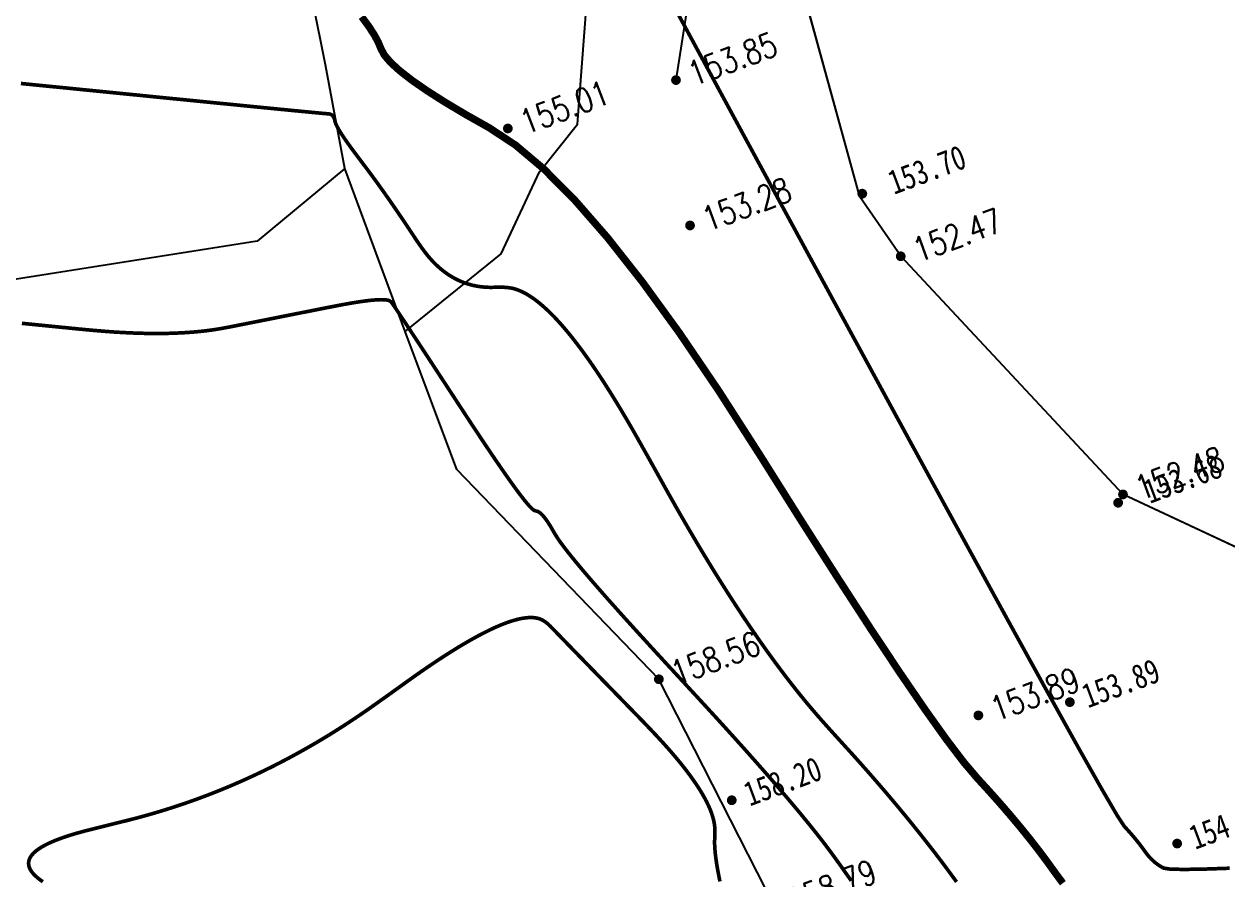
# Model space of a CAD drawing. Header units: millimetres. Extents: x -1471591 to 944464, y -468930 to 547002.
# Drawn here: x 435263 to 484679, y -186481 to -151349 of the extents above; entities that cross this region are included whole.
import ezdxf
from ezdxf.enums import TextEntityAlignment as Align

# ---------------------------------------------------------------- set-up
doc = ezdxf.new("R2010")
doc.units = ezdxf.units.MM
doc.header["$LTSCALE"] = 10
for name, color, linetype in [('DGX', 252, 'Continuous'), ('DMTZ', 252, 'Continuous'), ('GCD', 252, 'Continuous'), ('SXSS', 8, 'Continuous')]:
    doc.layers.add(name, color=color, linetype=linetype)
doc.styles.get("Standard").update_dxf_attribs({"font": 'simplex.shx', "width": 0.8, "bigfont": 'hztxt.shx'})
doc.styles.add('宋体', font='', dxfattribs={"height": 1.25, "bigfont": 'hztxt.shx'})
doc.styles.get('宋体').set_extended_font_data('SimSun')
doc.linetypes.add('X33', pattern='A,2,[150,symbolx.shx,S=1,R=0,X=0,Y=1],1e-11', length=2)
doc.linetypes.add('X34', pattern='A,2,[150,symbolx.shx,S=1,R=0,X=0,Y=0],1e-11', length=2)

# ---------------------------------------------------------------- blocks, each defined once
blk = doc.blocks.new('GC200')
at = {"layer": 'GCD', "const_width": 0.2, "flags": 128}
blk.add_lwpolyline([(-0.1, 0, 1), (0.1, 0, 1)], format="xyb", close=True, dxfattribs=at)
blk = doc.blocks.new('地形')
at = {"color": 0}
for p, q in [((-38.29, -190.689, 152.25), (-36.413, -169.816, 152.25)), ((-37.574, -193.56, 152.25), (-38.29, -190.689, 152.25)), ((-32.452, -205.925, 152.25), (-37.574, -193.56, 152.25)), ((-26.522, -211.979, 152.25), (-32.452, -205.925, 152.25))]:
    blk.add_line(p, q, dxfattribs=at)
at = {"color": 0, "linetype": 'Continuous'}
for points, const_width in [([(-68.939, -174.243), (-68.771, -174.326), (-68.602, -174.409), (-68.431, -174.493), (-68.259, -174.578), (-68.085, -174.663), (-67.909, -174.75), (-67.733, -174.837), (-67.554, -174.924), (-67.374, -175.013), (-67.193, -175.102), (-67.01, -175.192), (-66.826, -175.283), (-66.64, -175.375), (-66.452, -175.467), (-66.263, -175.56), (-66.073, -175.654), (-65.881, -175.748), (-65.688, -175.843), (-65.493, -175.939), (-65.296, -176.036), (-65.098, -176.133), (-64.9, -176.231), (-64.702, -176.328), (-64.505, -176.425), (-64.309, -176.522), (-64.114, -176.618), (-63.92, -176.714), (-63.726, -176.809), (-63.534, -176.904), (-63.343, -176.998), (-63.155, -177.09), (-62.97, -177.181), (-62.789, -177.27), (-62.61, -177.358), (-62.435, -177.444), (-62.263, -177.529), (-62.094, -177.612), (-61.927, -177.694), (-61.765, -177.774), (-61.605, -177.853), (-61.448, -177.93), (-61.294, -178.005), (-61.144, -178.079), (-60.996, -178.152), (-60.852, -178.223), (-60.711, -178.292), (-60.573, -178.36), (-60.437, -178.427), (-60.306, -178.491), (-60.177, -178.555), (-60.051, -178.616), (-59.928, -178.677), (-59.809, -178.735), (-59.692, -178.792), (-59.579, -178.848), (-59.469, -178.902), (-59.361, -178.955), (-59.257, -179.006), (-59.156, -179.055), (-59.059, -179.103), (-58.964, -179.149), (-58.872, -179.194), (-58.784, -179.238), (-58.698, -179.279), (-58.616, -179.32), (-58.536, -179.358), (-58.46, -179.396), (-58.387, -179.431), (-58.317, -179.465), (-58.25, -179.498), (-58.187, -179.529), (-58.126, -179.559), (-58.068, -179.587), (-58.014, -179.613), (-57.962, -179.638), (-57.914, -179.661), (-57.869, -179.683), (-57.827, -179.704), (-57.788, -179.722), (-57.752, -179.74), (-57.719, -179.755), (-57.69, -179.77), (-57.663, -179.782), (-57.64, -179.793), (-57.619, -179.803), (-57.601, -179.811), (-57.585, -179.819), (-57.57, -179.826), (-57.557, -179.833), (-57.545, -179.838), (-57.535, -179.843), (-57.527, -179.847), (-57.52, -179.851), (-57.514, -179.854), (-57.509, -179.857), (-57.503, -179.861), (-57.498, -179.864), (-57.492, -179.868), (-57.487, -179.871), (-57.482, -179.875), (-57.477, -179.879), (-57.472, -179.883), (-57.468, -179.887), (-57.463, -179.891), (-57.459, -179.895), (-57.454, -179.9), (-57.45, -179.904), (-57.446, -179.909), (-57.442, -179.914), (-57.439, -179.918), (-57.435, -179.923), (-57.431, -179.928), (-57.428, -179.933), (-57.425, -179.938), (-57.422, -179.944), (-57.419, -179.949), (-57.416, -179.955), (-57.413, -179.96), (-57.411, -179.966), (-57.408, -179.972), (-57.406, -179.978), (-57.404, -179.984), (-57.402, -179.99), (-57.4, -179.996), (-57.398, -180.002), (-57.396, -180.009), (-57.395, -180.015), (-57.393, -180.022), (-57.392, -180.029), (-57.391, -180.036), (-57.39, -180.043), (-57.389, -180.05), (-57.388, -180.057), (-57.388, -180.064), (-57.387, -180.071), (-57.387, -180.079), (-57.386, -180.086), (-57.386, -180.094), (-57.386, -180.102), (-57.387, -180.11), (-57.387, -180.118), (-57.387, -180.126), (-57.388, -180.134), (-57.388, -180.142), (-57.389, -180.15), (-57.39, -180.159), (-57.391, -180.167), (-57.392, -180.176), (-57.394, -180.185), (-57.395, -180.194), (-57.396, -180.203), (-57.398, -180.213), (-57.399, -180.223), (-57.4, -180.234), (-57.401, -180.245), (-57.402, -180.256), (-57.403, -180.268), (-57.403, -180.28), (-57.404, -180.293), (-57.404, -180.306), (-57.404, -180.32), (-57.403, -180.335), (-57.403, -180.351), (-57.402, -180.367), (-57.4, -180.384), (-57.399, -180.401), (-57.397, -180.419), (-57.395, -180.438), (-57.393, -180.458), (-57.39, -180.478), (-57.387, -180.498), (-57.384, -180.52), (-57.381, -180.542), (-57.377, -180.565), (-57.373, -180.588), (-57.369, -180.612), (-57.364, -180.637), (-57.359, -180.662), (-57.354, -180.688), (-57.349, -180.715), (-57.343, -180.742), (-57.337, -180.77), (-57.331, -180.799), (-57.325, -180.828), (-57.318, -180.858), (-57.311, -180.889), (-57.304, -180.92), (-57.296, -180.952), (-57.288, -180.985), (-57.28, -181.018), (-57.272, -181.052), (-57.263, -181.087), (-57.254, -181.122), (-57.245, -181.158), (-57.236, -181.194), (-57.226, -181.232), (-57.216, -181.269), (-57.205, -181.308), (-57.195, -181.347), (-57.184, -181.387), (-57.173, -181.428), (-57.162, -181.469), (-57.15, -181.511), (-57.138, -181.553), (-57.126, -181.596), (-57.113, -181.64), (-57.1, -181.685), (-57.087, -181.73), (-57.074, -181.775), (-57.06, -181.822), (-57.047, -181.869), (-57.032, -181.917), (-57.018, -181.965), (-57.003, -182.014), (-56.989, -182.064), (-56.974, -182.114), (-56.959, -182.164), (-56.943, -182.215), (-56.928, -182.267), (-56.913, -182.319), (-56.897, -182.371), (-56.881, -182.424), (-56.866, -182.477), (-56.85, -182.531), (-56.834, -182.585), (-56.818, -182.639), (-56.803, -182.694), (-56.787, -182.749), (-56.771, -182.804), (-56.755, -182.86), (-56.739, -182.916), (-56.724, -182.972), (-56.708, -183.029), (-56.692, -183.086), (-56.676, -183.143), (-56.66, -183.201), (-56.644, -183.259), (-56.629, -183.317), (-56.613, -183.376), (-56.597, -183.435), (-56.581, -183.494), (-56.565, -183.554), (-56.549, -183.614), (-56.533, -183.675), (-56.517, -183.735), (-56.501, -183.797), (-56.485, -183.858), (-56.469, -183.92), (-56.453, -183.982), (-56.437, -184.044), (-56.421, -184.107), (-56.405, -184.17), (-56.389, -184.234), (-56.373, -184.298), (-56.357, -184.362), (-56.341, -184.426), (-56.325, -184.491), (-56.309, -184.556), (-56.293, -184.622), (-56.277, -184.688), (-56.26, -184.754), (-56.244, -184.821), (-56.228, -184.887), (-56.212, -184.955), (-56.196, -185.022), (-56.18, -185.09), (-56.163, -185.159), (-56.147, -185.227), (-56.131, -185.296), (-56.115, -185.365), (-56.099, -185.435), (-56.082, -185.505), (-56.066, -185.575), (-56.05, -185.646), (-56.033, -185.717), (-56.017, -185.788), (-56.001, -185.86), (-55.984, -185.932), (-55.968, -186.003), (-55.95, -186.074), (-55.933, -186.145), (-55.915, -186.216), (-55.896, -186.286), (-55.878, -186.356), (-55.858, -186.426), (-55.839, -186.495), (-55.818, -186.563), (-55.797, -186.631), (-55.775, -186.697), (-55.753, -186.763), (-55.729, -186.827), (-55.705, -186.891), (-55.68, -186.954), (-55.655, -187.016), (-55.628, -187.077), (-55.601, -187.137), (-55.573, -187.197), (-55.545, -187.255), (-55.515, -187.313), (-55.485, -187.369), (-55.454, -187.425), (-55.423, -187.48), (-55.391, -187.534), (-55.358, -187.587), (-55.324, -187.639), (-55.289, -187.69), (-55.254, -187.74), (-55.218, -187.79), (-55.181, -187.838), (-55.144, -187.886), (-55.105, -187.933), (-55.067, -187.979), (-55.027, -188.023), (-54.986, -188.068), (-54.945, -188.111), (-54.903, -188.153), (-54.861, -188.194), (-54.817, -188.235), (-54.773, -188.274), (-54.728, -188.313), (-54.682, -188.351), (-54.636, -188.388), (-54.589, -188.424), (-54.541, -188.459), (-54.492, -188.493), (-54.443, -188.526), (-54.393, -188.558), (-54.342, -188.59), (-54.29, -188.621), (-54.238, -188.65), (-54.185, -188.679), (-54.131, -188.707), (-54.077, -188.734), (-54.021, -188.76), (-53.965, -188.785), (-53.909, -188.81), (-53.851, -188.833), (-53.793, -188.855), (-53.734, -188.877), (-53.674, -188.898), (-53.614, -188.918), (-53.553, -188.938), (-53.492, -188.959), (-53.43, -188.982), (-53.369, -189.007), (-53.307, -189.033), (-53.246, -189.06), (-53.184, -189.089), (-53.122, -189.12), (-53.06, -189.153), (-52.998, -189.19), (-52.937, -189.23), (-52.877, -189.275), (-52.816, -189.323), (-52.756, -189.376), (-52.697, -189.432), (-52.638, -189.492), (-52.58, -189.555), (-52.521, -189.623), (-52.464, -189.695), (-52.407, -189.77), (-52.35, -189.849), (-52.293, -189.932), (-52.237, -190.019), (-52.182, -190.109), (-52.127, -190.204), (-52.072, -190.302), (-52.018, -190.405), (-51.964, -190.511), (-51.91, -190.62), (-51.857, -190.734), (-51.805, -190.852), (-51.752, -190.973), (-51.701, -191.098), (-51.649, -191.227), (-51.598, -191.36), (-51.548, -191.497), (-51.498, -191.638), (-51.448, -191.782), (-51.399, -191.93), (-51.35, -192.083), (-51.302, -192.238), (-51.254, -192.398), (-51.206, -192.562), (-51.159, -192.729), (-51.112, -192.901), (-51.066, -193.076), (-51.02, -193.255), (-50.975, -193.438), (-50.93, -193.624), (-50.885, -193.815), (-50.841, -194.009), (-50.797, -194.208), (-50.754, -194.41), (-50.711, -194.616), (-50.669, -194.825), (-50.627, -195.039), (-50.585, -195.256), (-50.544, -195.477), (-50.503, -195.703), (-50.463, -195.932), (-50.423, -196.164), (-50.383, -196.401), (-50.344, -196.641), (-50.306, -196.886), (-50.267, -197.132), (-50.229, -197.38), (-50.19, -197.629), (-50.152, -197.878), (-50.114, -198.129), (-50.076, -198.381), (-50.037, -198.633), (-49.999, -198.887), (-49.961, -199.14), (-49.922, -199.391), (-49.883, -199.641), (-49.844, -199.888), (-49.805, -200.134), (-49.765, -200.378), (-49.724, -200.62), (-49.684, -200.86), (-49.643, -201.098), (-49.601, -201.335), (-49.56, -201.569), (-49.518, -201.802), (-49.475, -202.032), (-49.433, -202.261), (-49.39, -202.488), (-49.346, -202.713), (-49.303, -202.937), (-49.259, -203.158), (-49.214, -203.378), (-49.169, -203.595), (-49.124, -203.811), (-49.079, -204.025), (-49.033, -204.237), (-48.987, -204.447), (-48.941, -204.656), (-48.894, -204.862), (-48.847, -205.067), (-48.8, -205.269), (-48.752, -205.47), (-48.704, -205.669), (-48.655, -205.866), (-48.607, -206.062), (-48.558, -206.255), (-48.508, -206.447), (-48.458, -206.636), (-48.408, -206.824), (-48.358, -207.01), (-48.307, -207.194), (-48.256, -207.376), (-48.204, -207.556), (-48.153, -207.735), (-48.1, -207.911), (-48.048, -208.086), (-47.995, -208.259), (-47.942, -208.43), (-47.888, -208.599), (-47.835, -208.766), (-47.78, -208.932), (-47.726, -209.095), (-47.671, -209.257), (-47.616, -209.416), (-47.56, -209.574), (-47.504, -209.73), (-47.448, -209.884), (-47.392, -210.037), (-47.335, -210.187), (-47.278, -210.336), (-47.221, -210.484), (-47.164, -210.63), (-47.107, -210.776), (-47.05, -210.92), (-46.993, -211.063), (-46.937, -211.205), (-46.88, -211.346), (-46.824, -211.487), (-46.768, -211.626), (-46.712, -211.766), (-46.657, -211.904), (-46.602, -212.043), (-46.548, -212.181), (-46.495, -212.319), (-46.441, -212.456), (-46.388, -212.593), (-46.336, -212.729), (-46.284, -212.865), (-46.232, -213.001), (-46.181, -213.136), (-46.131, -213.271), (-46.081, -213.405), (-46.031, -213.539), (-45.982, -213.673), (-45.933, -213.806), (-45.884, -213.939), (-45.836, -214.071), (-45.789, -214.203), (-45.742, -214.335), (-45.695, -214.466), (-45.649, -214.596), (-45.603, -214.727), (-45.558, -214.857), (-45.513, -214.986), (-45.468, -215.115), (-45.425, -215.244), (-45.381, -215.372), (-45.338, -215.5), (-45.295, -215.627), (-45.253, -215.754), (-45.211, -215.881), (-45.17, -216.007), (-45.129, -216.133), (-45.089, -216.258), (-45.049, -216.383), (-45.009, -216.507), (-44.97, -216.631), (-44.931, -216.755), (-44.893, -216.878), (-44.855, -217.001), (-44.818, -217.124), (-44.781, -217.246), (-44.745, -217.367), (-44.709, -217.489), (-44.673, -217.609), (-44.638, -217.73), (-44.604, -217.85), (-44.569, -217.969), (-44.536, -218.089), (-44.502, -218.207), (-44.469, -218.326), (-44.437, -218.444)], 0.15), ([(-54.866, -176.581), (-54.735, -177.043), (-54.645, -177.446), (-54.595, -177.791), (-54.586, -178.076), (-54.549, -178.372), (-54.414, -178.749), (-54.181, -179.206), (-53.851, -179.743), (-53.423, -180.36), (-52.898, -181.058), (-52.275, -181.837), (-51.554, -182.695), (-50.792, -183.74), (-50.043, -185.076), (-49.309, -186.703), (-48.589, -188.622), (-47.883, -190.832), (-47.191, -193.334), (-46.513, -196.127), (-45.849, -199.212), (-45.216, -202.281), (-44.632, -205.028), (-44.097, -207.453), (-43.609, -209.557), (-43.17, -211.338), (-42.78, -212.798), (-42.438, -213.935), (-42.145, -214.751), (-41.884, -215.398), (-41.639, -216.03), (-41.411, -216.646), (-41.199, -217.248), (-41.003, -217.834), (-40.824, -218.406), (-40.661, -218.962), (-40.515, -219.502), (-40.365, -220.023)], 0.3), ([(-42.702, -180.67), (-42.121, -184.863), (-41.45, -189.671), (-40.689, -195.095), (-39.93, -200.48), (-39.262, -205.17), (-38.686, -209.165), (-38.202, -212.465), (-37.81, -215.07), (-37.509, -216.98), (-37.3, -218.196), (-37.183, -218.717), (-37.114, -218.888), (-37.049, -219.055), (-36.988, -219.218), (-36.932, -219.378), (-36.881, -219.533), (-36.833, -219.684), (-36.79, -219.831), (-36.751, -219.974), (-36.712, -220.112), (-36.666, -220.244), (-36.615, -220.368), (-36.557, -220.487), (-36.494, -220.598), (-36.425, -220.703), (-36.349, -220.802), (-36.268, -220.894), (-36.047, -221.02), (-35.55, -221.221), (-34.78, -221.497), (-33.734, -221.848)], 0.15)]:
    blk.add_lwpolyline(points, dxfattribs=dict(at, const_width=const_width))
at = {"layer": 'DGX', "color": 252, "linetype": 'Continuous', "const_width": 0.15}
for points in [[(-72.355, -183.488), (-72.275, -183.528), (-72.193, -183.568), (-72.111, -183.609), (-72.028, -183.65), (-71.944, -183.691), (-71.859, -183.733), (-71.773, -183.775), (-71.687, -183.817), (-71.6, -183.86), (-71.512, -183.903), (-71.423, -183.947), (-71.334, -183.991), (-71.244, -184.035), (-71.153, -184.08), (-71.061, -184.125), (-70.968, -184.171), (-70.875, -184.217), (-70.78, -184.263), (-70.685, -184.31), (-70.59, -184.357), (-70.493, -184.405), (-70.395, -184.453), (-70.298, -184.501), (-70.2, -184.549), (-70.101, -184.597), (-70.003, -184.645), (-69.905, -184.692), (-69.806, -184.74), (-69.707, -184.788), (-69.608, -184.835), (-69.509, -184.882), (-69.411, -184.928), (-69.313, -184.974), (-69.216, -185.019), (-69.119, -185.064), (-69.023, -185.108), (-68.927, -185.152), (-68.832, -185.194), (-68.737, -185.237), (-68.642, -185.278), (-68.548, -185.319), (-68.455, -185.36), (-68.362, -185.4), (-68.27, -185.439), (-68.178, -185.477), (-68.086, -185.515), (-67.995, -185.553), (-67.905, -185.59), (-67.815, -185.626), (-67.725, -185.662), (-67.636, -185.697), (-67.548, -185.731), (-67.46, -185.765), (-67.372, -185.798), (-67.285, -185.831), (-67.198, -185.863), (-67.112, -185.894), (-67.027, -185.925), (-66.942, -185.955), (-66.857, -185.985), (-66.773, -186.014), (-66.689, -186.042), (-66.606, -186.07), (-66.523, -186.097), (-66.441, -186.124), (-66.36, -186.15), (-66.278, -186.175), (-66.198, -186.2), (-66.117, -186.224), (-66.038, -186.248), (-65.958, -186.271), (-65.88, -186.294), (-65.801, -186.315), (-65.724, -186.337), (-65.646, -186.357), (-65.569, -186.377), (-65.493, -186.397), (-65.417, -186.416), (-65.342, -186.434), (-65.267, -186.451), (-65.193, -186.468), (-65.119, -186.485), (-65.045, -186.501), (-64.973, -186.516), (-64.9, -186.531), (-64.828, -186.545), (-64.757, -186.558), (-64.685, -186.571), (-64.614, -186.584), (-64.544, -186.597), (-64.473, -186.609), (-64.403, -186.622), (-64.333, -186.633), (-64.263, -186.645), (-64.193, -186.656), (-64.124, -186.667), (-64.054, -186.679), (-63.984, -186.69), (-63.915, -186.701), (-63.845, -186.713), (-63.776, -186.724), (-63.706, -186.735), (-63.637, -186.747), (-63.567, -186.758), (-63.498, -186.769), (-63.428, -186.781), (-63.359, -186.792), (-63.29, -186.803), (-63.22, -186.815), (-63.151, -186.826), (-63.082, -186.837), (-63.012, -186.848), (-62.943, -186.86), (-62.874, -186.871), (-62.805, -186.882), (-62.735, -186.894), (-62.666, -186.905), (-62.597, -186.916), (-62.528, -186.928), (-62.459, -186.939), (-62.389, -186.95), (-62.32, -186.961), (-62.251, -186.973), (-62.182, -186.984), (-62.113, -186.995), (-62.044, -187.007), (-61.975, -187.018), (-61.906, -187.029), (-61.837, -187.04), (-61.768, -187.052), (-61.699, -187.063), (-61.63, -187.074), (-61.561, -187.086), (-61.492, -187.097), (-61.424, -187.108), (-61.355, -187.119), (-61.286, -187.131), (-61.217, -187.142), (-61.148, -187.153), (-61.08, -187.164), (-61.011, -187.176), (-60.942, -187.187), (-60.873, -187.198), (-60.805, -187.209), (-60.736, -187.221), (-60.667, -187.232), (-60.599, -187.243), (-60.53, -187.255), (-60.462, -187.266), (-60.393, -187.277), (-60.325, -187.288), (-60.257, -187.3), (-60.19, -187.311), (-60.123, -187.322), (-60.057, -187.333), (-59.991, -187.344), (-59.926, -187.355), (-59.861, -187.367), (-59.797, -187.378), (-59.735, -187.389), (-59.673, -187.4), (-59.612, -187.411), (-59.552, -187.422), (-59.494, -187.433), (-59.436, -187.443), (-59.379, -187.454), (-59.324, -187.465), (-59.269, -187.476), (-59.215, -187.487), (-59.163, -187.497), (-59.111, -187.508), (-59.061, -187.519), (-59.011, -187.529), (-58.963, -187.54), (-58.915, -187.55), (-58.869, -187.561), (-58.824, -187.571), (-58.779, -187.582), (-58.736, -187.592), (-58.694, -187.602), (-58.653, -187.613), (-58.612, -187.623), (-58.573, -187.633), (-58.535, -187.643), (-58.498, -187.653), (-58.462, -187.664), (-58.427, -187.674), (-58.393, -187.684), (-58.359, -187.694), (-58.327, -187.704), (-58.296, -187.714), (-58.267, -187.724), (-58.238, -187.733), (-58.21, -187.743), (-58.183, -187.753), (-58.157, -187.763), (-58.132, -187.773), (-58.108, -187.782), (-58.086, -187.792), (-58.064, -187.802), (-58.043, -187.811), (-58.023, -187.821), (-58.005, -187.83), (-57.987, -187.84), (-57.971, -187.849), (-57.955, -187.859), (-57.94, -187.868), (-57.927, -187.877), (-57.914, -187.887), (-57.903, -187.896), (-57.893, -187.905), (-57.883, -187.914), (-57.875, -187.923), (-57.867, -187.933), (-57.861, -187.942), (-57.854, -187.953), (-57.848, -187.965), (-57.842, -187.978), (-57.837, -187.992), (-57.831, -188.007), (-57.826, -188.023), (-57.821, -188.041), (-57.816, -188.06), (-57.811, -188.081), (-57.805, -188.105), (-57.799, -188.131), (-57.792, -188.159), (-57.784, -188.189), (-57.776, -188.222), (-57.768, -188.256), (-57.759, -188.293), (-57.75, -188.333), (-57.74, -188.374), (-57.73, -188.418), (-57.719, -188.464), (-57.708, -188.512), (-57.696, -188.563), (-57.683, -188.616), (-57.671, -188.671), (-57.657, -188.728), (-57.644, -188.788), (-57.629, -188.849), (-57.615, -188.913), (-57.599, -188.98), (-57.584, -189.048), (-57.567, -189.119), (-57.551, -189.192), (-57.533, -189.267), (-57.516, -189.345), (-57.498, -189.425), (-57.479, -189.507), (-57.46, -189.591), (-57.44, -189.677), (-57.42, -189.766), (-57.399, -189.857), (-57.378, -189.95), (-57.357, -190.046), (-57.335, -190.143), (-57.312, -190.243), (-57.289, -190.346), (-57.265, -190.45), (-57.241, -190.557), (-57.217, -190.666), (-57.192, -190.777), (-57.166, -190.891), (-57.14, -191.006), (-57.114, -191.124), (-57.087, -191.244), (-57.059, -191.367), (-57.031, -191.492), (-57.003, -191.619), (-56.974, -191.748), (-56.944, -191.879), (-56.914, -192.013), (-56.884, -192.149), (-56.853, -192.287), (-56.821, -192.427), (-56.789, -192.57), (-56.757, -192.714), (-56.725, -192.858), (-56.693, -193.001), (-56.66, -193.145), (-56.628, -193.288), (-56.596, -193.432), (-56.563, -193.575), (-56.531, -193.719), (-56.499, -193.861), (-56.467, -194.001), (-56.435, -194.138), (-56.404, -194.273), (-56.373, -194.406), (-56.343, -194.537), (-56.313, -194.665), (-56.284, -194.79), (-56.255, -194.914), (-56.226, -195.035), (-56.198, -195.153), (-56.17, -195.27), (-56.142, -195.384), (-56.115, -195.495), (-56.089, -195.604), (-56.062, -195.711), (-56.036, -195.816), (-56.011, -195.918), (-55.986, -196.018), (-55.961, -196.115), (-55.937, -196.21), (-55.913, -196.303), (-55.89, -196.393), (-55.867, -196.481), (-55.844, -196.567), (-55.822, -196.65), (-55.8, -196.731), (-55.779, -196.81), (-55.758, -196.886), (-55.737, -196.96), (-55.717, -197.032), (-55.697, -197.101), (-55.678, -197.168), (-55.659, -197.232), (-55.64, -197.294), (-55.622, -197.354), (-55.604, -197.411), (-55.587, -197.466), (-55.57, -197.519), (-55.553, -197.569), (-55.537, -197.617), (-55.521, -197.663), (-55.506, -197.706), (-55.491, -197.747), (-55.476, -197.786), (-55.462, -197.822), (-55.448, -197.856), (-55.435, -197.887), (-55.422, -197.916), (-55.409, -197.943), (-55.397, -197.968), (-55.385, -197.99), (-55.374, -198.009), (-55.363, -198.027), (-55.353, -198.042), (-55.342, -198.055), (-55.333, -198.066), (-55.323, -198.076), (-55.314, -198.085), (-55.304, -198.093), (-55.296, -198.1), (-55.287, -198.107), (-55.278, -198.112), (-55.27, -198.117), (-55.262, -198.121), (-55.254, -198.126), (-55.246, -198.131), (-55.238, -198.137), (-55.23, -198.143), (-55.223, -198.15), (-55.215, -198.157), (-55.207, -198.165), (-55.2, -198.174), (-55.192, -198.182), (-55.184, -198.192), (-55.177, -198.201), (-55.17, -198.212), (-55.162, -198.223), (-55.155, -198.234), (-55.148, -198.246), (-55.14, -198.258), (-55.133, -198.271), (-55.126, -198.284), (-55.119, -198.298), (-55.112, -198.312), (-55.105, -198.327), (-55.098, -198.343), (-55.092, -198.358), (-55.085, -198.375), (-55.078, -198.392), (-55.072, -198.409), (-55.065, -198.427), (-55.058, -198.445), (-55.052, -198.464), (-55.046, -198.483), (-55.039, -198.503), (-55.033, -198.523), (-55.027, -198.544), (-55.02, -198.566), (-55.014, -198.588), (-55.008, -198.61), (-55.002, -198.633), (-54.996, -198.656), (-54.99, -198.68), (-54.984, -198.704), (-54.979, -198.729), (-54.973, -198.754), (-54.967, -198.78), (-54.961, -198.807), (-54.956, -198.834), (-54.95, -198.861), (-54.945, -198.889), (-54.939, -198.917), (-54.934, -198.946), (-54.929, -198.975), (-54.923, -199.005), (-54.918, -199.036), (-54.913, -199.066), (-54.908, -199.098), (-54.903, -199.13), (-54.898, -199.163), (-54.892, -199.197), (-54.885, -199.233), (-54.878, -199.271), (-54.871, -199.31), (-54.862, -199.35), (-54.853, -199.393), (-54.844, -199.437), (-54.834, -199.483), (-54.822, -199.531), (-54.81, -199.582), (-54.796, -199.636), (-54.78, -199.693), (-54.764, -199.752), (-54.746, -199.813), (-54.727, -199.878), (-54.707, -199.945), (-54.686, -200.014), (-54.663, -200.086), (-54.64, -200.161), (-54.615, -200.239), (-54.588, -200.319), (-54.561, -200.401), (-54.532, -200.487), (-54.502, -200.575), (-54.471, -200.665), (-54.439, -200.758), (-54.405, -200.854), (-54.371, -200.953), (-54.335, -201.054), (-54.297, -201.157), (-54.259, -201.264), (-54.219, -201.373), (-54.178, -201.484), (-54.136, -201.598), (-54.093, -201.715), (-54.048, -201.835), (-54.002, -201.957), (-53.955, -202.082), (-53.907, -202.209), (-53.858, -202.339), (-53.807, -202.471), (-53.755, -202.607), (-53.702, -202.744), (-53.647, -202.885), (-53.592, -203.028), (-53.535, -203.174), (-53.477, -203.322), (-53.418, -203.473), (-53.357, -203.627), (-53.295, -203.783), (-53.232, -203.942), (-53.168, -204.103), (-53.103, -204.267), (-53.036, -204.434), (-52.968, -204.603), (-52.899, -204.775), (-52.829, -204.95), (-52.758, -205.127), (-52.685, -205.307), (-52.611, -205.489), (-52.536, -205.674), (-52.459, -205.862), (-52.382, -206.053), (-52.303, -206.244), (-52.225, -206.437), (-52.146, -206.629), (-52.067, -206.822), (-51.989, -207.015), (-51.91, -207.209), (-51.831, -207.403), (-51.751, -207.598), (-51.673, -207.791), (-51.595, -207.983), (-51.518, -208.173), (-51.442, -208.361), (-51.367, -208.547), (-51.293, -208.731), (-51.22, -208.914), (-51.148, -209.094), (-51.077, -209.273), (-51.007, -209.45), (-50.938, -209.624), (-50.87, -209.797), (-50.803, -209.968), (-50.736, -210.138), (-50.671, -210.305), (-50.607, -210.47), (-50.544, -210.634), (-50.481, -210.795), (-50.42, -210.955), (-50.36, -211.113), (-50.3, -211.269), (-50.242, -211.423), (-50.184, -211.575), (-50.128, -211.726), (-50.072, -211.874), (-50.018, -212.021), (-49.964, -212.165), (-49.912, -212.308), (-49.86, -212.449), (-49.809, -212.588), (-49.759, -212.725), (-49.711, -212.86), (-49.663, -212.994), (-49.616, -213.125), (-49.57, -213.255), (-49.525, -213.382), (-49.481, -213.508), (-49.439, -213.632), (-49.397, -213.754), (-49.356, -213.874), (-49.316, -213.993), (-49.276, -214.109), (-49.238, -214.224), (-49.201, -214.336), (-49.165, -214.447), (-49.13, -214.556), (-49.096, -214.663), (-49.062, -214.768), (-49.03, -214.871), (-48.999, -214.972), (-48.969, -215.072), (-48.939, -215.169), (-48.911, -215.265), (-48.883, -215.359), (-48.857, -215.45), (-48.831, -215.54), (-48.807, -215.629), (-48.782, -215.717), (-48.758, -215.804), (-48.735, -215.89), (-48.712, -215.975), (-48.689, -216.059), (-48.667, -216.142), (-48.645, -216.225), (-48.624, -216.307), (-48.602, -216.389), (-48.581, -216.472), (-48.559, -216.554), (-48.537, -216.637), (-48.515, -216.72), (-48.493, -216.803), (-48.471, -216.886)], [(-79.589, -205.284), (-79.645, -205.204), (-79.695, -205.126), (-79.74, -205.05), (-79.78, -204.977), (-79.814, -204.906), (-79.842, -204.838), (-79.865, -204.772), (-79.883, -204.708), (-79.896, -204.647), (-79.902, -204.587), (-79.904, -204.531), (-79.9, -204.476), (-79.89, -204.424), (-79.876, -204.374), (-79.855, -204.327), (-79.83, -204.282), (-79.798, -204.239), (-79.762, -204.199), (-79.72, -204.161), (-79.672, -204.125), (-79.62, -204.092), (-79.561, -204.061), (-79.498, -204.032), (-79.429, -204.006), (-79.354, -203.982), (-79.274, -203.961), (-79.189, -203.941), (-79.098, -203.924), (-79.001, -203.91), (-78.9, -203.898), (-78.793, -203.888), (-78.68, -203.88), (-78.562, -203.875), (-78.439, -203.872), (-78.31, -203.872), (-78.176, -203.874), (-78.036, -203.878), (-77.891, -203.884), (-77.74, -203.893), (-77.584, -203.904), (-77.423, -203.918), (-77.256, -203.934), (-77.084, -203.952), (-76.907, -203.972), (-76.728, -203.992), (-76.546, -204.013), (-76.362, -204.034), (-76.174, -204.055), (-75.984, -204.078), (-75.791, -204.1), (-75.595, -204.123), (-75.398, -204.146), (-75.201, -204.167), (-75.003, -204.187), (-74.806, -204.205), (-74.608, -204.223), (-74.411, -204.238), (-74.213, -204.253), (-74.015, -204.266), (-73.817, -204.277), (-73.619, -204.288), (-73.421, -204.297), (-73.222, -204.304), (-73.024, -204.31), (-72.825, -204.315), (-72.627, -204.319), (-72.428, -204.321), (-72.229, -204.321), (-72.03, -204.321), (-71.831, -204.319), (-71.632, -204.315), (-71.433, -204.31), (-71.233, -204.304), (-71.034, -204.297), (-70.834, -204.288), (-70.635, -204.277), (-70.435, -204.266), (-70.235, -204.253), (-70.035, -204.238), (-69.835, -204.223), (-69.635, -204.205), (-69.434, -204.187), (-69.234, -204.167), (-69.033, -204.146), (-68.833, -204.123), (-68.632, -204.099), (-68.431, -204.074), (-68.23, -204.047), (-68.029, -204.019), (-67.828, -203.989), (-67.627, -203.959), (-67.425, -203.926), (-67.224, -203.893), (-67.022, -203.858), (-66.821, -203.821), (-66.619, -203.784), (-66.417, -203.745), (-66.215, -203.704), (-66.013, -203.662), (-65.811, -203.619), (-65.608, -203.574), (-65.406, -203.528), (-65.203, -203.481), (-65.001, -203.432), (-64.798, -203.382), (-64.595, -203.331), (-64.392, -203.278), (-64.19, -203.225), (-63.989, -203.171), (-63.789, -203.118), (-63.591, -203.065), (-63.395, -203.012), (-63.199, -202.959), (-63.005, -202.906), (-62.813, -202.854), (-62.622, -202.802), (-62.435, -202.752), (-62.25, -202.703), (-62.068, -202.656), (-61.889, -202.611), (-61.713, -202.567), (-61.54, -202.525), (-61.37, -202.484), (-61.202, -202.445), (-61.038, -202.408), (-60.876, -202.372), (-60.718, -202.338), (-60.562, -202.306), (-60.409, -202.275), (-60.259, -202.245), (-60.112, -202.217), (-59.967, -202.191), (-59.826, -202.167), (-59.687, -202.144), (-59.552, -202.122), (-59.419, -202.103), (-59.289, -202.085), (-59.162, -202.068), (-59.038, -202.053), (-58.916, -202.04), (-58.798, -202.028), (-58.683, -202.018), (-58.57, -202.009), (-58.46, -202.002), (-58.353, -201.997), (-58.249, -201.993), (-58.148, -201.991), (-58.05, -201.991), (-57.955, -201.992), (-57.862, -201.994), (-57.773, -201.999), (-57.686, -202.005), (-57.602, -202.012), (-57.522, -202.021), (-57.444, -202.032), (-57.368, -202.044), (-57.296, -202.058), (-57.227, -202.074), (-57.16, -202.091), (-57.097, -202.109), (-57.036, -202.13), (-56.978, -202.151), (-56.923, -202.175), (-56.871, -202.2), (-56.822, -202.227), (-56.776, -202.255), (-56.732, -202.285), (-56.692, -202.317), (-56.654, -202.35), (-56.619, -202.384), (-56.587, -202.421), (-56.558, -202.459), (-56.529, -202.498), (-56.501, -202.538), (-56.475, -202.581), (-56.45, -202.624), (-56.426, -202.669), (-56.403, -202.716), (-56.381, -202.763), (-56.36, -202.813), (-56.338, -202.863), (-56.315, -202.915), (-56.292, -202.968), (-56.268, -203.022), (-56.244, -203.077), (-56.219, -203.134), (-56.194, -203.192), (-56.168, -203.252), (-56.142, -203.312), (-56.115, -203.374), (-56.087, -203.437), (-56.059, -203.501), (-56.03, -203.567), (-56.001, -203.634), (-55.971, -203.702), (-55.941, -203.771), (-55.91, -203.842), (-55.879, -203.914), (-55.846, -203.987), (-55.814, -204.061), (-55.781, -204.137), (-55.747, -204.214), (-55.713, -204.292), (-55.678, -204.371), (-55.643, -204.452), (-55.607, -204.534), (-55.57, -204.617), (-55.533, -204.702), (-55.496, -204.787), (-55.457, -204.874), (-55.419, -204.963), (-55.379, -205.052), (-55.34, -205.143), (-55.299, -205.235), (-55.258, -205.328), (-55.217, -205.423), (-55.175, -205.519), (-55.132, -205.616), (-55.089, -205.714), (-55.045, -205.814), (-55.001, -205.915), (-54.956, -206.017), (-54.91, -206.12), (-54.864, -206.225), (-54.818, -206.331), (-54.771, -206.438), (-54.723, -206.546), (-54.675, -206.656), (-54.626, -206.767), (-54.577, -206.879), (-54.527, -206.993), (-54.477, -207.107), (-54.426, -207.223), (-54.374, -207.341), (-54.322, -207.459), (-54.27, -207.578), (-54.218, -207.697), (-54.166, -207.816), (-54.115, -207.935), (-54.064, -208.054), (-54.013, -208.173), (-53.963, -208.292), (-53.913, -208.411), (-53.864, -208.529), (-53.816, -208.646), (-53.769, -208.762), (-53.723, -208.876), (-53.679, -208.989), (-53.635, -209.1), (-53.593, -209.211), (-53.552, -209.32), (-53.513, -209.427), (-53.474, -209.533), (-53.437, -209.638), (-53.401, -209.742), (-53.366, -209.844), (-53.332, -209.945), (-53.3, -210.045), (-53.268, -210.143), (-53.238, -210.24), (-53.209, -210.335), (-53.182, -210.43), (-53.155, -210.522), (-53.13, -210.614), (-53.106, -210.704), (-53.083, -210.793), (-53.061, -210.881), (-53.04, -210.967), (-53.021, -211.052), (-53.003, -211.136), (-52.986, -211.218), (-52.97, -211.299), (-52.955, -211.379), (-52.942, -211.457), (-52.93, -211.534), (-52.919, -211.61), (-52.909, -211.684), (-52.9, -211.757), (-52.893, -211.828), (-52.887, -211.899), (-52.882, -211.968), (-52.878, -212.035), (-52.875, -212.102), (-52.874, -212.167), (-52.873, -212.23), (-52.874, -212.293), (-52.876, -212.354), (-52.88, -212.414), (-52.884, -212.472), (-52.89, -212.529), (-52.897, -212.585), (-52.905, -212.639), (-52.914, -212.692), (-52.925, -212.744), (-52.937, -212.794), (-52.949, -212.843), (-52.964, -212.891), (-52.979, -212.937), (-52.995, -212.982), (-53.013, -213.027), (-53.03, -213.073), (-53.049, -213.119), (-53.068, -213.167), (-53.087, -213.215), (-53.107, -213.265), (-53.127, -213.315), (-53.148, -213.366), (-53.169, -213.419), (-53.19, -213.475), (-53.21, -213.535), (-53.231, -213.597), (-53.251, -213.663), (-53.271, -213.731), (-53.291, -213.803), (-53.311, -213.878), (-53.331, -213.956), (-53.35, -214.037), (-53.369, -214.122), (-53.388, -214.209), (-53.407, -214.299), (-53.426, -214.393), (-53.444, -214.49), (-53.462, -214.59), (-53.48, -214.693), (-53.498, -214.799), (-53.516, -214.908), (-53.533, -215.02)]]:
    blk.add_lwpolyline(points, dxfattribs=at)
at = {"layer": 'DMTZ', "linetype": 'X33', "elevation": 152.25}
blk.add_lwpolyline([(-82.683, -137.333), (-71.877, -140.714), (-61.103, -143.357), (-42.27, -145.103), (-39.685, -146.56), (-39.134, -148.876), (-40.168, -160.919), (-40.887, -175.786), (-41.548, -179.743), (-43.685, -183.542)], dxfattribs=at)
at = {"layer": 'DMTZ', "linetype": 'X34', "elevation": 152.25, "flags": 128}
for points in [[(-57.729, -189.316), (-52.915, -187.719), (-50.261, -185.102), (-48.104, -183.825), (-44.99, -177.087), (-44.113, -162.37), (-43.149, -153.577), (-47.498, -148.907), (-59.948, -147.383), (-89.336, -144.614), (-107.149, -154.457), (-113.503, -169.647), (-115.294, -178.619), (-111.388, -182.791), (-101.203, -188.824), (-97.236, -189.924), (-96.935, -189.751)], [(1.08, -238.503), (-5.518, -234.883), (-12.162, -232.587), (-14.957, -234.364), (-16.321, -237.095), (-18.572, -239.396), (-20.839, -243.362), (-25.795, -243.046), (-30.61, -242.549), (-38.707, -229.855), (-47.845, -221.164), (-51.784, -216.814), (-52.973, -206.358), (-57.724, -195.376), (-57.729, -189.316), (-57.705, -182.176), (-56.954, -177.91), (-55.269, -167.47), (-59.132, -166.65), (-62.886, -166.409)], [(-57.705, -182.176), (-62.123, -183.719), (-78.904, -180.288), (-83.997, -179.4), (-89.664, -178.441), (-91.769, -180.77), (-97.393, -180.355), (-98.514, -182.092), (-97.847, -186.277), (-96.935, -189.751), (-95.598, -192.104), (-95.881, -193.775), (-97.063, -194.916), (-96.833, -196.558), (-92.998, -198.787), (-82.347, -204.182), (-72.199, -212.778), (-57.858, -230.098), (-54.975, -236.454), (-53.258, -246.387), (-50.467, -254.949), (-48.031, -259.646)]]:
    blk.add_lwpolyline(points, dxfattribs=at)
at = {"layer": 'SXSS', "linetype": 'Continuous', "elevation": 152.25}
blk.add_lwpolyline([(23.564, -205.859), (22.496, -206.944), (19.06, -214.404), (5.968, -225.539), (-0.951, -228.22), (-17.027, -223.309), (-26.522, -211.979), (-32.452, -205.925), (-37.574, -193.56), (-38.29, -190.689), (-36.413, -169.816), (-36.852, -147.61), (-38.306, -144.712), (-41.649, -142.637), (-63.298, -142.252)], dxfattribs=at)
at = {"layer": 'GCD'}
ref = blk.add_blockref('GC200', (-50.85, -182.985, 307.257), dxfattribs=at)
ref.add_attrib('height', '155.01', dxfattribs={"height": 1, "width": 0.8}).set_placement((-50.25, -182.985, 307.257), align=Align.MIDDLE_LEFT)
ref = blk.add_blockref('GC200', (-43.685, -183.542, 306.095), dxfattribs=at)
ref.add_attrib('height', '153.85', dxfattribs={"height": 1, "width": 0.8}).set_placement((-43.085, -183.542, 306.095), align=Align.MIDDLE_LEFT)
ref = blk.add_blockref('GC200', (-45.238, -189.34, 305.529), dxfattribs=at)
ref.add_attrib('height', '153.28', dxfattribs={"height": 1, "width": 0.8}).set_placement((-44.638, -189.34, 305.529), align=Align.MIDDLE_LEFT)
at = {"layer": 'GCD', "linetype": 'Continuous'}
ref = blk.add_blockref('GC200', (-38.151, -190.597, 305.95), dxfattribs=at)
ref.add_attrib('height', '153.70', dxfattribs={"linetype": 'Continuous', "height": 1, "style": '宋体', "width": 0.8}).set_placement((-36.951, -190.597, 305.95), align=Align.MIDDLE_LEFT)
at = {"layer": 'GCD'}
ref = blk.add_blockref('GC200', (-37.574, -193.56, 304.718), dxfattribs=at)
ref.add_attrib('height', '152.47', dxfattribs={"height": 1, "width": 0.8}).set_placement((-36.974, -193.56, 304.718), align=Align.MIDDLE_LEFT)
ref = blk.add_blockref('GC200', (-32.452, -205.925, 304.731), dxfattribs=at)
ref.add_attrib('height', '152.48', dxfattribs={"height": 1, "width": 0.8}).set_placement((-31.852, -205.925, 304.731), align=Align.MIDDLE_LEFT)
ref = blk.add_blockref('GC200', (-52.973, -206.358, 310.81), dxfattribs=at)
ref.add_attrib('height', '158.56', dxfattribs={"height": 1, "width": 0.8}).set_placement((-52.373, -206.358, 310.81), align=Align.MIDDLE_LEFT)
at = {"layer": 'GCD', "linetype": 'Continuous'}
ref = blk.add_blockref('GC200', (-32.759, -206.176, 305.93), dxfattribs=at)
ref.add_attrib('height', '153.68', dxfattribs={"linetype": 'Continuous', "height": 1, "style": '宋体', "width": 0.8}).set_placement((-31.559, -206.176, 305.93), align=Align.MIDDLE_LEFT)
ref = blk.add_blockref('GC200', (-51.91, -212.064, 310.45), dxfattribs=at)
ref.add_attrib('height', '158.20', dxfattribs={"linetype": 'Continuous', "height": 1, "style": '宋体', "width": 0.8}).set_placement((-51.31, -212.064, 310.45), align=Align.MIDDLE_LEFT)
at = {"layer": 'GCD'}
ref = blk.add_blockref('GC200', (-41.199, -212.348, 306.14), dxfattribs=at)
ref.add_attrib('height', '153.89', dxfattribs={"height": 1, "width": 0.8}).set_placement((-40.599, -212.348, 306.14), align=Align.MIDDLE_LEFT)
at = {"layer": 'GCD', "linetype": 'Continuous'}
ref = blk.add_blockref('GC200', (-37.488, -213.155, 306.14), dxfattribs=at)
ref.add_attrib('height', '153.89', dxfattribs={"linetype": 'Continuous', "height": 1, "style": '宋体', "width": 0.8}).set_placement((-36.888, -213.155, 306.14), align=Align.MIDDLE_LEFT)
at = {"layer": 'GCD'}
ref = blk.add_blockref('GC200', (-51.784, -216.814, 311.035), dxfattribs=at)
ref.add_attrib('height', '158.79', dxfattribs={"height": 1, "width": 0.8}).set_placement((-51.184, -216.814, 311.035), align=Align.MIDDLE_LEFT)
at = {"layer": 'GCD', "linetype": 'Continuous'}
ref = blk.add_blockref('GC200', (-35.397, -220.144, 306.49), dxfattribs=at)
ref.add_attrib('height', '154.24', dxfattribs={"linetype": 'Continuous', "height": 1, "style": '宋体', "width": 0.8}).set_placement((-34.797, -220.144, 306.49), align=Align.MIDDLE_LEFT)

msp = doc.modelspace()

# ---------------------------------------------------------------- block references
at = {"xscale": 1000, "yscale": 1000, "zscale": 1000, "rotation": 20.51376453450802}
msp.add_blockref('地形', (438640.4, 33561.1, -152250), dxfattribs=at)

doc.saveas('drawing.dxf')
